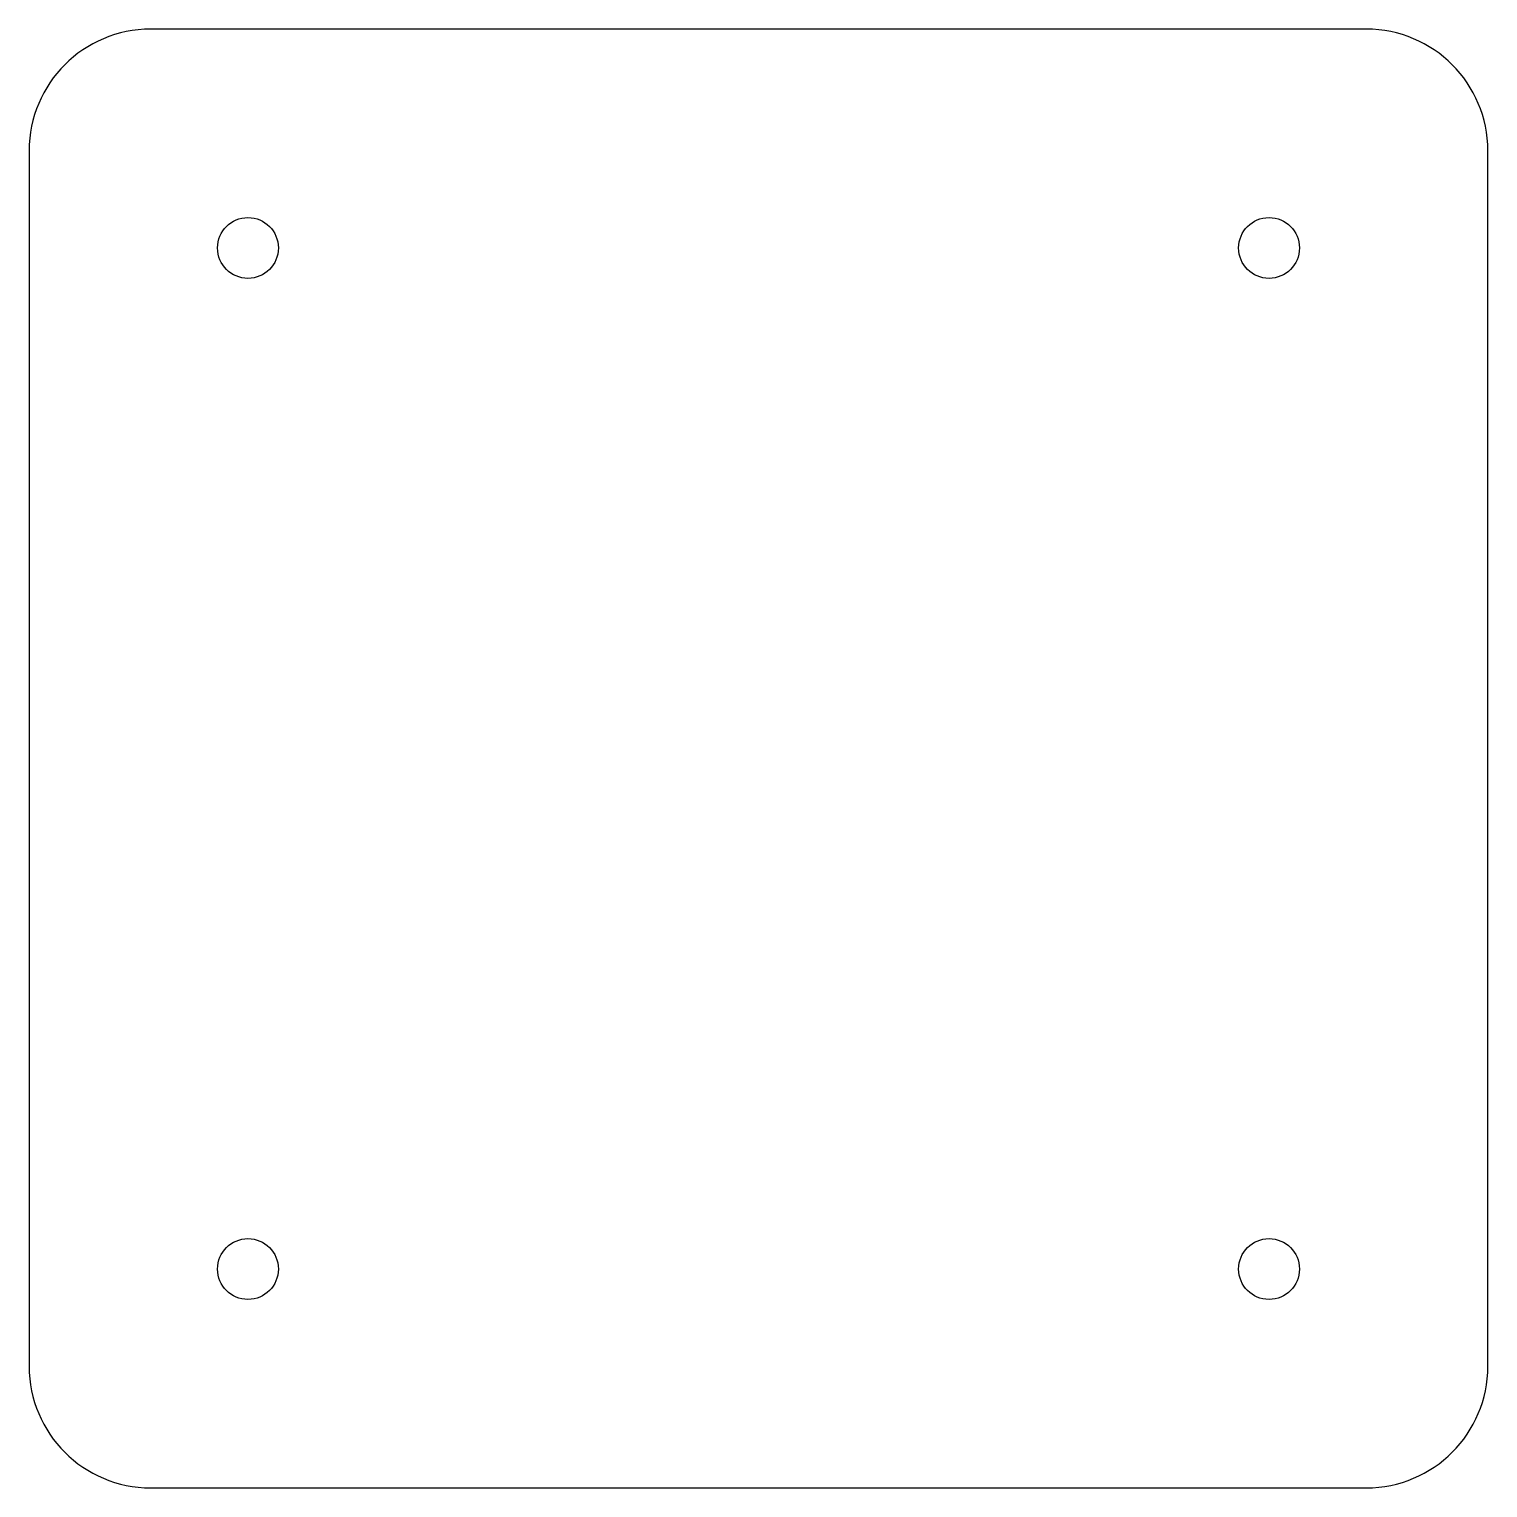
# Model space of a CAD drawing. Extents: x -5 to 55, y -5 to 55.
import ezdxf

# ---------------------------------------------------------------- set-up
doc = ezdxf.new("R2010")
doc.units = 0
doc.layers.add('20', color=174, linetype='CONTINUOUS')

msp = doc.modelspace()

# ---------------------------------------------------------------- linework, layer by layer
at = {"layer": '20'}
for p, q in [((50, 55), (0, 55)), ((-5, 50), (-5, 0)), ((55, 0), (55, 50)), ((0, -5), (50, -5))]:
    msp.add_line(p, q, dxfattribs=at)
for centre in [(4, 46), (46, 46), (4, 4), (46, 4)]:
    msp.add_circle(centre, 1.25, dxfattribs=at)
for centre, start, end in [((0, 50), 90, 180), ((50, 50), 0, 90), ((0, 0), 180, 270), ((50, 0), 270, 0)]:
    msp.add_arc(centre, 5, start, end, dxfattribs=at)

doc.saveas('drawing.dxf')
